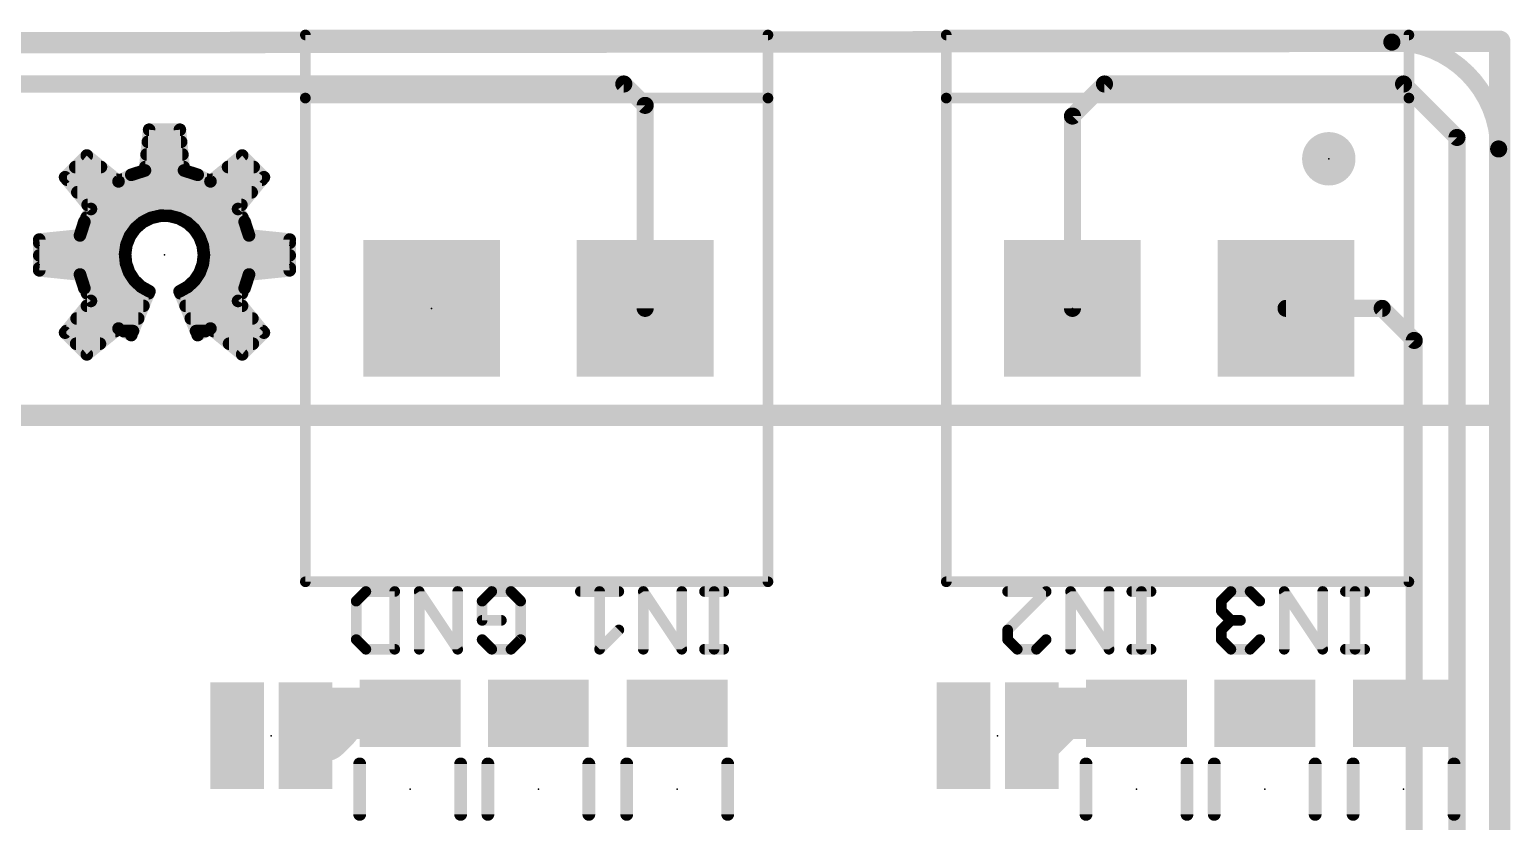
# Model space of a CAD drawing. Extents: x -9 to 98, y -32 to 31.
# Drawn here: x 8.56 to 26.16, y 20.57 to 29.98 of the extents above; entities that cross this region are included whole.
import ezdxf

# ---------------------------------------------------------------- set-up
doc = ezdxf.new("R2010")
doc.units = 0
for name, color, linetype in [('1', 12, 'CONTINUOUS'), ('16', 132, 'CONTINUOUS'), ('17', 110, 'CONTINUOUS'), ('20', 31, 'CONTINUOUS'), ('21', 41, 'CONTINUOUS'), ('22', 40, 'CONTINUOUS'), ('23', 53, 'CONTINUOUS'), ('24', 53, 'CONTINUOUS')]:
    doc.layers.add(name, color=color, linetype=linetype)

# ---------------------------------------------------------------- blocks, each defined once
blk = doc.blocks.new('RECT')
blk.add_solid([(-0.5, -0.5), (0.5, -0.5), (-0.5, 0.5), (0.5, 0.5)])
blk = doc.blocks.new('PIE')
at = {"const_width": 0.5}
blk.add_lwpolyline([(0, -0.25, 1), (0, 0.25, 1), (0, -0.25)], format="xyb", dxfattribs=at)
blk = doc.blocks.new('SQUAREP')
blk.add_solid([(-0.5, -0.5), (0.5, -0.5), (-0.5, 0.5), (0.5, 0.5)])

msp = doc.modelspace()

# ---------------------------------------------------------------- linework, layer by layer
at = {"layer": '1'}
for points, const_width in [([(3.81, 25.4), (26.035, 25.4)], 0.254), ([(26.035, 25.4), (26.035, 17.78)], 0.254), ([(12.145, 21.855), (11.8364, 21.59)], 0.6096), ([(12.065, 21.59), (12.192, 21.717)], 0.6096), ([(13.081, 21.855), (12.145, 21.855)], 0.6096), ([(20.781, 21.855), (20.4724, 21.59)], 0.6096), ([(20.574, 21.59), (20.828, 21.844)], 0.6096), ([(21.717, 21.855), (20.781, 21.855)], 0.6096), ([(11.8364, 21.59), (12.065, 21.59)], 0.6096), ([(20.4724, 21.59), (20.574, 21.59)], 0.6096)]:
    msp.add_lwpolyline(points, dxfattribs=dict(at, const_width=const_width))
for points, const_width in [([(26.0985, 25.4, 1), (25.9715, 25.4)], 0.127), ([(26.035, 25.3365, 1), (26.035, 25.4635)], 0.127), ([(12.145, 22.0074, 1), (12.145, 21.7026)], 0.3048), ([(12.2443, 21.7394, 1), (12.0457, 21.9706)], 0.3048), ([(12.2998, 21.6092, 1), (12.0842, 21.8248)], 0.3048), ([(13.081, 21.7026, 1), (13.081, 22.0074)], 0.3048), ([(20.781, 22.0074, 1), (20.781, 21.7026)], 0.3048), ([(20.8803, 21.7394, 1), (20.6817, 21.9706)], 0.3048), ([(20.9358, 21.7362, 1), (20.7202, 21.9518)], 0.3048), ([(21.717, 21.7026, 1), (21.717, 22.0074)], 0.3048), ([(11.8364, 21.7424, 1), (11.8364, 21.4376)], 0.3048), ([(11.7371, 21.7056, 1), (11.9357, 21.4744)], 0.3048), ([(11.9572, 21.6978, 1), (12.1728, 21.4822)], 0.3048), ([(12.065, 21.4376, 1), (12.065, 21.7424)], 0.3048), ([(20.4724, 21.7424, 1), (20.4724, 21.4376)], 0.3048), ([(20.3731, 21.7056, 1), (20.5717, 21.4744)], 0.3048), ([(20.4662, 21.6978, 1), (20.6818, 21.4822)], 0.3048), ([(20.574, 21.4376, 1), (20.574, 21.7424)], 0.3048)]:
    msp.add_lwpolyline(points, format="xyb", dxfattribs=dict(at, const_width=const_width))
at = {"layer": '16'}
for points, const_width in [([(0.0254, 29.8196), (26.035, 29.845)], 0.254), ([(26.035, 29.845), (26.035, 0)], 0.254), ([(1.016, 29.337), (15.621, 29.337)], 0.2032), ([(15.621, 29.337), (15.875, 29.083)], 0.2032), ([(21.336, 29.337), (20.955, 28.956)], 0.2032), ([(24.892, 29.337), (21.336, 29.337)], 0.2032), ([(25.527, 28.702), (24.892, 29.337)], 0.2032), ([(15.875, 29.083), (15.875, 26.67)], 0.2032), ([(20.955, 28.956), (20.955, 26.67)], 0.2032), ([(25.527, 1.27), (25.527, 28.702)], 0.2032), ([(24.638, 26.67), (23.495, 26.67)], 0.2032), ([(25.019, 26.289), (24.638, 26.67)], 0.2032), ([(25.019, 14.478), (25.019, 26.289)], 0.2032)]:
    msp.add_lwpolyline(points, dxfattribs=dict(at, const_width=const_width))
for points, const_width in [([(26.0985, 29.845, 1), (25.9715, 29.845)], 0.127), ([(26.0351, 29.7815, 1), (26.0349, 29.9085)], 0.127), ([(15.6569, 29.3729, 1), (15.5851, 29.3011)], 0.1016), ([(15.621, 29.2862, 1), (15.621, 29.3878)], 0.1016), ([(21.336, 29.3878, 1), (21.336, 29.2862)], 0.1016), ([(21.3719, 29.3011, 1), (21.3001, 29.3729)], 0.1016), ([(24.9279, 29.3729, 1), (24.8561, 29.3011)], 0.1016), ([(24.892, 29.2862, 1), (24.892, 29.3878)], 0.1016), ([(15.9258, 29.083, 1), (15.8242, 29.083)], 0.1016), ([(15.8391, 29.0471, 1), (15.9109, 29.1189)], 0.1016), ([(21.0058, 28.956, 1), (20.9042, 28.956)], 0.1016), ([(20.9191, 28.9919, 1), (20.9909, 28.9201)], 0.1016), ([(25.5778, 28.702, 1), (25.4762, 28.702)], 0.1016), ([(25.4911, 28.6661, 1), (25.5629, 28.7379)], 0.1016), ([(23.495, 26.7208, 1), (23.495, 26.6192)], 0.1016), ([(24.6739, 26.7059, 1), (24.6021, 26.6341)], 0.1016), ([(24.638, 26.6192, 1), (24.638, 26.7208)], 0.1016), ([(15.8242, 26.67, 1), (15.9258, 26.67)], 0.1016), ([(20.9042, 26.67, 1), (21.0058, 26.67)], 0.1016), ([(25.0698, 26.289, 1), (24.9682, 26.289)], 0.1016), ([(24.9831, 26.2531, 1), (25.0549, 26.3249)], 0.1016)]:
    msp.add_lwpolyline(points, format="xyb", dxfattribs=dict(at, const_width=const_width))
at = {"layer": '20', "const_width": 0.2032}
for points in [[(24.7525, 29.835), (-3.81, 29.835)], [(26.035, 5.08), (26.0225, 28.565)]]:
    msp.add_lwpolyline(points, dxfattribs=at)
at = {"layer": '20'}
for points, const_width in [([(26.0225, 28.565, 0.4142), (24.7525, 29.835)], 0.2032), ([(24.7525, 29.8858, 1), (24.7525, 29.7842)], 0.1016), ([(24.7525, 29.7842, 1), (24.7525, 29.8858)], 0.1016), ([(26.0733, 28.565, 1), (25.9717, 28.565)], 0.1016), ([(25.9717, 28.565, 1), (26.0733, 28.565)], 0.1016)]:
    msp.add_lwpolyline(points, format="xyb", dxfattribs=dict(at, const_width=const_width))
at = {"layer": '21'}
for points, const_width in [([(11.835, 29.92), (17.335, 29.92)], 0.127), ([(11.835, 29.17), (11.835, 29.92)], 0.127), ([(17.335, 29.92), (17.335, 29.17)], 0.127), ([(19.455, 29.92), (24.955, 29.92)], 0.127), ([(19.455, 29.17), (19.455, 29.92)], 0.127), ([(24.955, 29.92), (24.955, 29.17)], 0.127), ([(11.835, 23.42), (11.835, 29.17)], 0.127), ([(11.835, 29.17), (17.335, 29.17)], 0.127), ([(17.335, 29.17), (17.335, 23.42)], 0.127), ([(19.455, 23.42), (19.455, 29.17)], 0.127), ([(19.455, 29.17), (24.955, 29.17)], 0.127), ([(24.955, 29.17), (24.955, 23.42)], 0.127), ([(17.335, 23.42), (11.835, 23.42)], 0.127), ([(24.955, 23.42), (19.455, 23.42)], 0.127), ([(12.5541, 23.3045), (12.4397, 23.1901)], 0.127), ([(12.4397, 23.1901), (12.4397, 22.7325)], 0.127), ([(12.8973, 23.3045), (12.5541, 23.3045)], 0.127), ([(12.8973, 22.6181), (12.8973, 23.3045)], 0.127), ([(13.6457, 22.6181), (13.1881, 23.3045)], 0.127), ([(13.1881, 23.3045), (13.1881, 22.6181)], 0.127), ([(13.6457, 23.3045), (13.6457, 22.6181)], 0.127), ([(14.0509, 23.3045), (13.9365, 23.1901)], 0.127), ([(13.9365, 23.1901), (13.9365, 22.9613)], 0.127), ([(14.2797, 23.3045), (14.0509, 23.3045)], 0.127), ([(14.3941, 23.1901), (14.2797, 23.3045)], 0.127), ([(14.3941, 22.7325), (14.3941, 23.1901)], 0.127), ([(15.562, 23.3045), (15.1044, 23.3045)], 0.127), ([(15.3332, 22.6181), (15.3332, 23.3045)], 0.127), ([(16.3104, 22.6181), (15.8529, 23.3045)], 0.127), ([(15.8529, 23.3045), (15.8529, 22.6181)], 0.127), ([(16.3104, 23.3045), (16.3104, 22.6181)], 0.127), ([(16.8094, 23.3045), (16.5806, 23.3045)], 0.127), ([(16.695, 23.3045), (16.695, 22.6181)], 0.127), ([(20.1844, 23.3045), (20.642, 23.3045)], 0.127), ([(20.642, 23.3045), (20.1844, 22.8469)], 0.127), ([(21.3904, 22.6181), (20.9329, 23.3045)], 0.127), ([(20.9329, 23.3045), (20.9329, 22.6181)], 0.127), ([(21.3904, 23.3045), (21.3904, 22.6181)], 0.127), ([(21.8894, 23.3045), (21.6606, 23.3045)], 0.127), ([(21.775, 23.3045), (21.775, 22.6181)], 0.127), ([(22.7244, 23.1901), (22.8388, 23.3045)], 0.127), ([(22.7244, 23.0757), (22.7244, 23.1901)], 0.127), ([(22.8388, 23.3045), (23.0676, 23.3045)], 0.127), ([(23.0676, 23.3045), (23.182, 23.1901)], 0.127), ([(23.9304, 22.6181), (23.4729, 23.3045)], 0.127), ([(23.4729, 23.3045), (23.4729, 22.6181)], 0.127), ([(23.9304, 23.3045), (23.9304, 22.6181)], 0.127), ([(24.4294, 23.3045), (24.2006, 23.3045)], 0.127), ([(24.315, 23.3045), (24.315, 22.6181)], 0.127), ([(22.8388, 22.9613), (22.7244, 23.0757)], 0.127), ([(13.9365, 22.9613), (14.1653, 22.9613)], 0.127), ([(15.562, 22.8469), (15.3332, 22.6181)], 0.127), ([(20.1844, 22.8469), (20.1844, 22.7325)], 0.127), ([(22.7244, 22.8469), (22.8388, 22.9613)], 0.127), ([(22.7244, 22.7325), (22.7244, 22.8469)], 0.127), ([(22.8388, 22.9613), (22.9532, 22.9613)], 0.127), ([(12.4397, 22.7325), (12.5541, 22.6181)], 0.127), ([(13.9365, 22.7325), (14.0509, 22.6181)], 0.127), ([(14.2797, 22.6181), (14.3941, 22.7325)], 0.127), ([(20.1844, 22.7325), (20.2988, 22.6181)], 0.127), ([(20.5276, 22.6181), (20.642, 22.7325)], 0.127), ([(22.8388, 22.6181), (22.7244, 22.7325)], 0.127), ([(23.182, 22.7325), (23.0676, 22.6181)], 0.127), ([(12.5541, 22.6181), (12.8973, 22.6181)], 0.127), ([(14.0509, 22.6181), (14.2797, 22.6181)], 0.127), ([(16.8094, 22.6181), (16.5806, 22.6181)], 0.127), ([(20.2988, 22.6181), (20.5276, 22.6181)], 0.127), ([(21.8894, 22.6181), (21.6606, 22.6181)], 0.127), ([(23.0676, 22.6181), (22.8388, 22.6181)], 0.127), ([(24.4294, 22.6181), (24.2006, 22.6181)], 0.127), ([(12.481, 20.655), (12.481, 21.255)], 0.1524), ([(13.681, 20.655), (13.681, 21.255)], 0.1524), ([(14.005, 21.255), (14.005, 20.655)], 0.1524), ([(15.205, 21.255), (15.205, 20.655)], 0.1524), ([(15.656, 21.255), (15.656, 20.655)], 0.1524), ([(16.856, 21.255), (16.856, 20.655)], 0.1524), ([(21.117, 20.655), (21.117, 21.255)], 0.1524), ([(22.317, 20.655), (22.317, 21.255)], 0.1524), ([(22.641, 21.255), (22.641, 20.655)], 0.1524), ([(23.841, 21.255), (23.841, 20.655)], 0.1524), ([(24.292, 21.255), (24.292, 20.655)], 0.1524), ([(25.492, 21.255), (25.492, 20.655)], 0.1524)]:
    msp.add_lwpolyline(points, dxfattribs=dict(at, const_width=const_width))
for points, const_width in [([(11.835, 29.9518, 1), (11.835, 29.8883)], 0.0635), ([(11.8668, 29.92, 1), (11.8033, 29.92)], 0.0635), ([(17.3667, 29.92, 1), (17.3033, 29.92)], 0.0635), ([(17.335, 29.8883, 1), (17.335, 29.9518)], 0.0635), ([(19.455, 29.9518, 1), (19.455, 29.8883)], 0.0635), ([(19.4868, 29.92, 1), (19.4233, 29.92)], 0.0635), ([(24.9868, 29.92, 1), (24.9233, 29.92)], 0.0635), ([(24.955, 29.8883, 1), (24.955, 29.9518)], 0.0635), ([(11.8668, 29.17, 1), (11.8033, 29.17)], 0.0635), ([(11.835, 29.2018, 1), (11.835, 29.1383)], 0.0635), ([(17.3667, 29.17, 1), (17.3033, 29.17)], 0.0635), ([(17.335, 29.1383, 1), (17.335, 29.2018)], 0.0635), ([(19.455, 29.2018, 1), (19.455, 29.1383)], 0.0635), ([(19.4868, 29.17, 1), (19.4233, 29.17)], 0.0635), ([(24.9868, 29.17, 1), (24.9233, 29.17)], 0.0635), ([(24.955, 29.1383, 1), (24.955, 29.2018)], 0.0635), ([(11.8033, 29.17, 1), (11.8668, 29.17)], 0.0635), ([(17.3033, 29.17, 1), (17.3667, 29.17)], 0.0635), ([(19.4233, 29.17, 1), (19.4868, 29.17)], 0.0635), ([(24.9233, 29.17, 1), (24.9868, 29.17)], 0.0635), ([(11.835, 23.4518, 1), (11.835, 23.3883)], 0.0635), ([(11.8033, 23.42, 1), (11.8668, 23.42)], 0.0635), ([(17.3033, 23.42, 1), (17.3667, 23.42)], 0.0635), ([(17.335, 23.3883, 1), (17.335, 23.4518)], 0.0635), ([(19.455, 23.4518, 1), (19.455, 23.3883)], 0.0635), ([(19.4233, 23.42, 1), (19.4868, 23.42)], 0.0635), ([(24.9233, 23.42, 1), (24.9868, 23.42)], 0.0635), ([(24.955, 23.3883, 1), (24.955, 23.4518)], 0.0635), ([(12.4715, 23.1901, 1), (12.4079, 23.1901)], 0.0635), ([(12.4172, 23.2126, 1), (12.4622, 23.1677)], 0.0635), ([(12.5541, 23.3362, 1), (12.5541, 23.2728)], 0.0635), ([(12.5766, 23.282, 1), (12.5316, 23.327)], 0.0635), ([(12.929, 23.3045, 1), (12.8655, 23.3045)], 0.0635), ([(12.8973, 23.2728, 1), (12.8973, 23.3362)], 0.0635), ([(13.2145, 23.3221, 1), (13.1617, 23.2869)], 0.0635), ([(13.2199, 23.3045, 1), (13.1564, 23.3045)], 0.0635), ([(13.6775, 23.3045, 1), (13.614, 23.3045)], 0.0635), ([(13.9683, 23.1901, 1), (13.9048, 23.1901)], 0.0635), ([(13.9141, 23.2126, 1), (13.959, 23.1677)], 0.0635), ([(14.0509, 23.3362, 1), (14.0509, 23.2728)], 0.0635), ([(14.0734, 23.282, 1), (14.0285, 23.327)], 0.0635), ([(14.3022, 23.327, 1), (14.2573, 23.282)], 0.0635), ([(14.2797, 23.2728, 1), (14.2797, 23.3362)], 0.0635), ([(14.4259, 23.1901, 1), (14.3624, 23.1901)], 0.0635), ([(14.3717, 23.1677, 1), (14.4166, 23.2126)], 0.0635), ([(15.1044, 23.3362, 1), (15.1044, 23.2728)], 0.0635), ([(15.365, 23.3045, 1), (15.3015, 23.3045)], 0.0635), ([(15.562, 23.2728, 1), (15.562, 23.3362)], 0.0635), ([(15.8793, 23.3221, 1), (15.8264, 23.2869)], 0.0635), ([(15.8846, 23.3045, 1), (15.8211, 23.3045)], 0.0635), ([(16.3422, 23.3045, 1), (16.2787, 23.3045)], 0.0635), ([(16.5806, 23.3362, 1), (16.5806, 23.2728)], 0.0635), ([(16.7267, 23.3045, 1), (16.6632, 23.3045)], 0.0635), ([(16.8094, 23.2728, 1), (16.8094, 23.3362)], 0.0635), ([(20.1844, 23.3362, 1), (20.1844, 23.2728)], 0.0635), ([(20.6645, 23.282, 1), (20.6196, 23.327)], 0.0635), ([(20.642, 23.2728, 1), (20.642, 23.3362)], 0.0635), ([(20.9593, 23.3221, 1), (20.9064, 23.2869)], 0.0635), ([(20.9646, 23.3045, 1), (20.9011, 23.3045)], 0.0635), ([(21.4222, 23.3045, 1), (21.3587, 23.3045)], 0.0635), ([(21.6606, 23.3362, 1), (21.6606, 23.2728)], 0.0635), ([(21.8067, 23.3045, 1), (21.7432, 23.3045)], 0.0635), ([(21.8894, 23.2728, 1), (21.8894, 23.3362)], 0.0635), ([(22.7562, 23.1901, 1), (22.6927, 23.1901)], 0.0635), ([(22.702, 23.2126, 1), (22.7469, 23.1677)], 0.0635), ([(22.8388, 23.3362, 1), (22.8388, 23.2728)], 0.0635), ([(22.8613, 23.282, 1), (22.8164, 23.327)], 0.0635), ([(23.0901, 23.327, 1), (23.0452, 23.282)], 0.0635), ([(23.0676, 23.2728, 1), (23.0676, 23.3362)], 0.0635), ([(23.1596, 23.1677, 1), (23.2045, 23.2126)], 0.0635), ([(23.4993, 23.3221, 1), (23.4464, 23.2869)], 0.0635), ([(23.5046, 23.3045, 1), (23.4411, 23.3045)], 0.0635), ([(23.9622, 23.3045, 1), (23.8987, 23.3045)], 0.0635), ([(24.2006, 23.3362, 1), (24.2006, 23.2728)], 0.0635), ([(24.3467, 23.3045, 1), (24.2832, 23.3045)], 0.0635), ([(24.4294, 23.2728, 1), (24.4294, 23.3362)], 0.0635), ([(22.6927, 23.0757, 1), (22.7562, 23.0757)], 0.0635), ([(22.7469, 23.0982, 1), (22.702, 23.0533)], 0.0635), ([(13.9365, 22.9931, 1), (13.9365, 22.9296)], 0.0635), ([(13.9048, 22.9613, 1), (13.9683, 22.9613)], 0.0635), ([(14.1653, 22.9296, 1), (14.1653, 22.9931)], 0.0635), ([(15.5845, 22.8245, 1), (15.5396, 22.8694)], 0.0635), ([(20.2162, 22.8469, 1), (20.1527, 22.8469)], 0.0635), ([(20.162, 22.8694, 1), (20.2069, 22.8245)], 0.0635), ([(22.7562, 22.8469, 1), (22.6927, 22.8469)], 0.0635), ([(22.702, 22.8694, 1), (22.7469, 22.8245)], 0.0635), ([(22.8388, 22.9931, 1), (22.8388, 22.9296)], 0.0635), ([(22.8613, 22.9389, 1), (22.8164, 22.9838)], 0.0635), ([(22.8164, 22.9389, 1), (22.8613, 22.9838)], 0.0635), ([(22.9532, 22.9296, 1), (22.9532, 22.9931)], 0.0635), ([(12.4079, 22.7325, 1), (12.4715, 22.7325)], 0.0635), ([(12.4622, 22.755, 1), (12.4172, 22.7101)], 0.0635), ([(13.959, 22.755, 1), (13.9141, 22.7101)], 0.0635), ([(14.3624, 22.7325, 1), (14.4259, 22.7325)], 0.0635), ([(14.4166, 22.7101, 1), (14.3717, 22.755)], 0.0635), ([(20.1527, 22.7325, 1), (20.2162, 22.7325)], 0.0635), ([(20.2069, 22.755, 1), (20.162, 22.7101)], 0.0635), ([(20.6645, 22.7101, 1), (20.6196, 22.755)], 0.0635), ([(22.6927, 22.7325, 1), (22.7562, 22.7325)], 0.0635), ([(22.7469, 22.755, 1), (22.702, 22.7101)], 0.0635), ([(23.2045, 22.7101, 1), (23.1596, 22.755)], 0.0635), ([(12.5541, 22.6499, 1), (12.5541, 22.5864)], 0.0635), ([(12.5316, 22.5957, 1), (12.5766, 22.6406)], 0.0635), ([(12.8655, 22.6181, 1), (12.929, 22.6181)], 0.0635), ([(12.8973, 22.5864, 1), (12.8973, 22.6499)], 0.0635), ([(13.1564, 22.6181, 1), (13.2199, 22.6181)], 0.0635), ([(13.614, 22.6181, 1), (13.6775, 22.6181)], 0.0635), ([(13.6193, 22.6005, 1), (13.6721, 22.6357)], 0.0635), ([(14.0509, 22.6499, 1), (14.0509, 22.5864)], 0.0635), ([(14.0285, 22.5957, 1), (14.0734, 22.6406)], 0.0635), ([(14.2573, 22.6406, 1), (14.3022, 22.5957)], 0.0635), ([(14.2797, 22.5864, 1), (14.2797, 22.6499)], 0.0635), ([(15.3108, 22.6406, 1), (15.3557, 22.5957)], 0.0635), ([(15.3015, 22.6181, 1), (15.365, 22.6181)], 0.0635), ([(15.8211, 22.6181, 1), (15.8846, 22.6181)], 0.0635), ([(16.2787, 22.6181, 1), (16.3422, 22.6181)], 0.0635), ([(16.284, 22.6005, 1), (16.3369, 22.6357)], 0.0635), ([(16.5806, 22.6499, 1), (16.5806, 22.5864)], 0.0635), ([(16.6632, 22.6181, 1), (16.7267, 22.6181)], 0.0635), ([(16.8094, 22.5864, 1), (16.8094, 22.6499)], 0.0635), ([(20.2988, 22.6499, 1), (20.2988, 22.5864)], 0.0635), ([(20.2764, 22.5957, 1), (20.3213, 22.6406)], 0.0635), ([(20.5052, 22.6406, 1), (20.5501, 22.5957)], 0.0635), ([(20.5276, 22.5864, 1), (20.5276, 22.6499)], 0.0635), ([(20.9011, 22.6181, 1), (20.9646, 22.6181)], 0.0635), ([(21.3587, 22.6181, 1), (21.4222, 22.6181)], 0.0635), ([(21.364, 22.6005, 1), (21.4169, 22.6357)], 0.0635), ([(21.6606, 22.6499, 1), (21.6606, 22.5864)], 0.0635), ([(21.7432, 22.6181, 1), (21.8067, 22.6181)], 0.0635), ([(21.8894, 22.5864, 1), (21.8894, 22.6499)], 0.0635), ([(22.8388, 22.6499, 1), (22.8388, 22.5864)], 0.0635), ([(22.8164, 22.5957, 1), (22.8613, 22.6406)], 0.0635), ([(23.0452, 22.6406, 1), (23.0901, 22.5957)], 0.0635), ([(23.0676, 22.5864, 1), (23.0676, 22.6499)], 0.0635), ([(23.4411, 22.6181, 1), (23.5046, 22.6181)], 0.0635), ([(23.8987, 22.6181, 1), (23.9622, 22.6181)], 0.0635), ([(23.904, 22.6005, 1), (23.9569, 22.6357)], 0.0635), ([(24.2006, 22.6499, 1), (24.2006, 22.5864)], 0.0635), ([(24.2832, 22.6181, 1), (24.3467, 22.6181)], 0.0635), ([(24.4294, 22.5864, 1), (24.4294, 22.6499)], 0.0635), ([(12.5191, 21.255, 1), (12.4429, 21.255)], 0.0762), ([(13.7191, 21.255, 1), (13.6429, 21.255)], 0.0762), ([(14.0431, 21.255, 1), (13.9669, 21.255)], 0.0762), ([(15.2431, 21.255, 1), (15.1669, 21.255)], 0.0762), ([(15.6941, 21.255, 1), (15.6179, 21.255)], 0.0762), ([(16.8941, 21.255, 1), (16.8179, 21.255)], 0.0762), ([(21.1551, 21.255, 1), (21.0789, 21.255)], 0.0762), ([(22.3551, 21.255, 1), (22.2789, 21.255)], 0.0762), ([(22.6791, 21.255, 1), (22.6029, 21.255)], 0.0762), ([(23.8791, 21.255, 1), (23.8029, 21.255)], 0.0762), ([(24.3301, 21.255, 1), (24.2539, 21.255)], 0.0762), ([(25.5301, 21.255, 1), (25.4539, 21.255)], 0.0762), ([(12.4429, 20.655, 1), (12.5191, 20.655)], 0.0762), ([(13.6429, 20.655, 1), (13.7191, 20.655)], 0.0762), ([(13.9669, 20.655, 1), (14.0431, 20.655)], 0.0762), ([(15.1669, 20.655, 1), (15.2431, 20.655)], 0.0762), ([(15.6179, 20.655, 1), (15.6941, 20.655)], 0.0762), ([(16.8179, 20.655, 1), (16.8941, 20.655)], 0.0762), ([(21.0789, 20.655, 1), (21.1551, 20.655)], 0.0762), ([(22.2789, 20.655, 1), (22.3551, 20.655)], 0.0762), ([(22.6029, 20.655, 1), (22.6791, 20.655)], 0.0762), ([(23.8029, 20.655, 1), (23.8791, 20.655)], 0.0762), ([(24.2539, 20.655, 1), (24.3301, 20.655)], 0.0762), ([(25.4539, 20.655, 1), (25.5301, 20.655)], 0.0762)]:
    msp.add_lwpolyline(points, format="xyb", dxfattribs=dict(at, const_width=const_width))
at = {"layer": '22', "const_width": 0.15}
for points in [[(9.928, 28.3099), (9.9772, 28.7938)], [(9.9626, 28.65), (10.3574, 28.65)], [(9.9772, 28.7938), (10.3428, 28.7938)], [(10.3428, 28.7938), (10.392, 28.3099)], [(8.978, 28.2285), (9.2365, 28.487)], [(9.2365, 28.487), (9.6135, 28.1796)], [(9.9473, 28.5), (10.3727, 28.5)], [(10.7065, 28.1796), (11.0835, 28.487)], [(11.0835, 28.487), (11.342, 28.2285)], [(9.0995, 28.35), (9.4045, 28.35)], [(9.7653, 28.2578), (9.928, 28.3099)], [(9.9321, 28.35), (10.3879, 28.35)], [(10.392, 28.3099), (10.5547, 28.2578)], [(10.9155, 28.35), (11.2205, 28.35)], [(9.2854, 27.8515), (8.978, 28.2285)], [(9.0012, 28.2), (9.5885, 28.2)], [(9.6135, 28.1796), (9.7653, 28.2578)], [(9.6531, 28.2), (10.6669, 28.2)], [(10.5547, 28.2578), (10.7065, 28.1796)], [(10.7315, 28.2), (11.3188, 28.2)], [(11.342, 28.2285), (11.0346, 27.8515)], [(9.1235, 28.05), (11.1965, 28.05)], [(9.2072, 27.6997), (9.2854, 27.8515)], [(9.2331, 27.75), (10.0197, 27.75)], [(9.2459, 27.9), (11.0741, 27.9)], [(9.9998, 27.7454), (9.8997, 27.6946)], [(10.109, 27.7708), (9.9998, 27.7454)], [(10.2212, 27.7696), (10.109, 27.7708)], [(10.3299, 27.7418), (10.2212, 27.7696)], [(10.2978, 27.75), (11.0869, 27.75)], [(11.0346, 27.8515), (11.1128, 27.6997)], [(9.1551, 27.537), (9.2072, 27.6997)], [(9.1753, 27.6), (9.7991, 27.6)], [(9.8145, 27.6216), (9.7492, 27.5304)], [(9.8997, 27.6946), (9.8145, 27.6216)], [(10.4289, 27.6889), (10.3299, 27.7418)], [(10.5124, 27.614), (10.4289, 27.6889)], [(10.5758, 27.5214), (10.5124, 27.614)], [(10.522, 27.6), (11.1447, 27.6)], [(11.1128, 27.6997), (11.1649, 27.537)], [(8.6712, 27.4878), (9.1551, 27.537)], [(8.6712, 27.1222), (8.6712, 27.4878)], [(8.6712, 27.45), (9.7169, 27.45)], [(9.7073, 27.4263), (9.6915, 27.3152)], [(9.7492, 27.5304), (9.7073, 27.4263)], [(10.6153, 27.4164), (10.5758, 27.5214)], [(10.6027, 27.45), (11.6488, 27.45)], [(10.6288, 27.305), (10.6153, 27.4164)], [(11.1649, 27.537), (11.6488, 27.4878)], [(11.6488, 27.4878), (11.6488, 27.1222)], [(8.6712, 27.3), (9.693, 27.3)], [(9.6915, 27.3152), (9.7025, 27.2035)], [(10.6159, 27.1956), (10.6288, 27.305)], [(10.6282, 27.3), (11.6488, 27.3)], [(8.6712, 27.15), (9.7213, 27.15)], [(9.1551, 27.073), (8.6712, 27.1222)], [(9.2072, 26.9103), (9.1551, 27.073)], [(9.7025, 27.2035), (9.7397, 27.0977)], [(9.7397, 27.0977), (9.801, 27.0037)], [(10.5165, 27.0005), (10.5777, 27.0922)], [(10.5777, 27.0922), (10.6159, 27.1956)], [(10.599, 27.15), (11.6488, 27.15)], [(11.1649, 27.073), (11.1128, 26.9103)], [(11.6488, 27.1222), (11.1649, 27.073)], [(9.1785, 27), (9.8049, 27)], [(9.2854, 26.7585), (9.2072, 26.9103)], [(9.9806, 26.8719), (9.7653, 26.3522)], [(9.801, 27.0037), (9.8828, 26.927)], [(9.8828, 26.927), (9.9806, 26.8719)], [(10.3394, 26.8719), (10.4356, 26.9257)], [(10.5547, 26.3522), (10.3394, 26.8719)], [(10.4356, 26.9257), (10.5165, 27.0005)], [(10.5159, 27), (11.1415, 27)], [(11.1128, 26.9103), (11.0346, 26.7585)], [(8.978, 26.3815), (9.2854, 26.7585)], [(9.2377, 26.7), (9.9094, 26.7)], [(9.2383, 26.85), (9.9715, 26.85)], [(10.3485, 26.85), (11.0817, 26.85)], [(10.4106, 26.7), (11.0823, 26.7)], [(11.0346, 26.7585), (11.342, 26.3815)], [(9.1154, 26.55), (9.8472, 26.55)], [(10.4728, 26.55), (11.2046, 26.55)], [(9.2365, 26.123), (8.978, 26.3815)], [(8.9931, 26.4), (9.5762, 26.4)], [(9.6135, 26.4304), (9.2365, 26.123)], [(9.7653, 26.3522), (9.6135, 26.4304)], [(9.6725, 26.4), (9.7851, 26.4)], [(10.5349, 26.4), (10.6475, 26.4)], [(10.7065, 26.4304), (10.5547, 26.3522)], [(11.0835, 26.123), (10.7065, 26.4304)], [(10.7438, 26.4), (11.3269, 26.4)], [(11.342, 26.3815), (11.0835, 26.123)], [(9.1095, 26.25), (9.3923, 26.25)], [(10.9277, 26.25), (11.2105, 26.25)]]:
    msp.add_lwpolyline(points, dxfattribs=at)
at = {"layer": '22', "const_width": 0.075}
for points in [[(9.9626, 28.6875, 1), (9.9626, 28.6125)], [(9.9772, 28.8313, 1), (9.9772, 28.7563)], [(10.0145, 28.79, 1), (9.9399, 28.7976)], [(10.3801, 28.7976, 1), (10.3055, 28.79)], [(10.3428, 28.7563, 1), (10.3428, 28.8313)], [(10.3574, 28.6125, 1), (10.3574, 28.6875)], [(9.2602, 28.5161, 1), (9.2128, 28.4579)], [(9.263, 28.4605, 1), (9.21, 28.5135)], [(9.9473, 28.5375, 1), (9.9473, 28.4625)], [(10.3727, 28.4625, 1), (10.3727, 28.5375)], [(11.11, 28.5135, 1), (11.057, 28.4605)], [(11.1072, 28.4579, 1), (11.0598, 28.5161)], [(9.0995, 28.3875, 1), (9.0995, 28.3125)], [(9.4045, 28.3125, 1), (9.4045, 28.3875)], [(9.8907, 28.3137, 1), (9.9653, 28.3061)], [(9.9321, 28.3875, 1), (9.9321, 28.3125)], [(9.9394, 28.2742, 1), (9.9166, 28.3456)], [(10.4034, 28.3456, 1), (10.3806, 28.2742)], [(10.3547, 28.3061, 1), (10.4293, 28.3137)], [(10.3879, 28.3125, 1), (10.3879, 28.3875)], [(10.9155, 28.3875, 1), (10.9155, 28.3125)], [(11.2205, 28.3125, 1), (11.2205, 28.3875)], [(9.0071, 28.2522, 1), (8.9489, 28.2048)], [(8.9515, 28.255, 1), (9.0045, 28.202)], [(9.0012, 28.2375, 1), (9.0012, 28.1625)], [(9.5963, 28.2129, 1), (9.6307, 28.1463)], [(9.5885, 28.1625, 1), (9.5885, 28.2375)], [(9.5898, 28.1505, 1), (9.6372, 28.2087)], [(9.6531, 28.2375, 1), (9.6531, 28.1625)], [(9.7539, 28.2935, 1), (9.7768, 28.2221)], [(9.7825, 28.2245, 1), (9.7482, 28.2912)], [(10.5718, 28.2912, 1), (10.5375, 28.2245)], [(10.5432, 28.2221, 1), (10.5661, 28.2935)], [(10.6669, 28.1625, 1), (10.6669, 28.2375)], [(10.6828, 28.2087, 1), (10.7302, 28.1505)], [(10.6893, 28.1463, 1), (10.7237, 28.2129)], [(10.7315, 28.2375, 1), (10.7315, 28.1625)], [(11.3711, 28.2048, 1), (11.3129, 28.2522)], [(11.3155, 28.202, 1), (11.3685, 28.255)], [(11.3188, 28.1625, 1), (11.3188, 28.2375)], [(9.1235, 28.0875, 1), (9.1235, 28.0125)], [(11.1965, 28.0125, 1), (11.1965, 28.0875)], [(9.2331, 27.7875, 1), (9.2331, 27.7125)], [(9.2459, 27.9375, 1), (9.2459, 27.8625)], [(9.3187, 27.8343, 1), (9.2521, 27.8687)], [(9.2563, 27.8278, 1), (9.3145, 27.8752)], [(9.9912, 27.7819, 1), (10.0083, 27.7088)], [(10.0167, 27.7119, 1), (9.9828, 27.7788)], [(10.0197, 27.7125, 1), (10.0197, 27.7875)], [(10.1094, 27.8083, 1), (10.1086, 27.7333)], [(10.1175, 27.7343, 1), (10.1005, 27.8074)], [(10.2305, 27.8059, 1), (10.2119, 27.7333)], [(10.2208, 27.7321, 1), (10.2216, 27.8071)], [(10.2978, 27.7875, 1), (10.2978, 27.7125)], [(11.0679, 27.8687, 1), (11.0013, 27.8343)], [(11.0055, 27.8752, 1), (11.0637, 27.8278)], [(11.0741, 27.8625, 1), (11.0741, 27.9375)], [(11.0869, 27.7125, 1), (11.0869, 27.7875)], [(9.1753, 27.6375, 1), (9.1753, 27.5625)], [(9.1738, 27.7168, 1), (9.2405, 27.6825)], [(9.2429, 27.6882, 1), (9.1715, 27.7111)], [(9.7901, 27.65, 1), (9.8389, 27.5931)], [(9.845, 27.5997, 1), (9.784, 27.6434)], [(9.7991, 27.5625, 1), (9.7991, 27.6375)], [(9.8827, 27.7281, 1), (9.9166, 27.6612)], [(9.9241, 27.6662, 1), (9.8753, 27.7231)], [(10.3476, 27.7748, 1), (10.3122, 27.7087)], [(10.3206, 27.7054, 1), (10.3392, 27.7781)], [(10.4539, 27.7168, 1), (10.4039, 27.661)], [(10.4112, 27.6558, 1), (10.4466, 27.722)], [(10.5434, 27.6352, 1), (10.4815, 27.5928)], [(10.522, 27.6375, 1), (10.522, 27.5625)], [(10.4874, 27.5861, 1), (10.5375, 27.6419)], [(11.1485, 27.7111, 1), (11.0771, 27.6882)], [(11.0795, 27.6825, 1), (11.1462, 27.7168)], [(11.1447, 27.5625, 1), (11.1447, 27.6375)], [(8.7087, 27.4878, 1), (8.6337, 27.4878)], [(8.6674, 27.5251, 1), (8.675, 27.4505)], [(8.6712, 27.4875, 1), (8.6712, 27.4125)], [(9.1194, 27.5484, 1), (9.1908, 27.5256)], [(9.1589, 27.4997, 1), (9.1513, 27.5743)], [(9.6725, 27.4402, 1), (9.7421, 27.4123)], [(9.7445, 27.421, 1), (9.6702, 27.4316)], [(9.7187, 27.5522, 1), (9.7796, 27.5085)], [(9.7839, 27.5164, 1), (9.7144, 27.5444)], [(9.7169, 27.4125, 1), (9.7169, 27.4875)], [(10.6109, 27.5346, 1), (10.5407, 27.5082)], [(10.5449, 27.5002, 1), (10.6068, 27.5426)], [(10.6027, 27.4875, 1), (10.6027, 27.4125)], [(10.6526, 27.4209, 1), (10.5781, 27.4119)], [(10.5803, 27.4032, 1), (10.6504, 27.4296)], [(11.1687, 27.5743, 1), (11.1611, 27.4997)], [(11.1292, 27.5256, 1), (11.2006, 27.5484)], [(11.6863, 27.4878, 1), (11.6113, 27.4878)], [(11.645, 27.4505, 1), (11.6526, 27.5251)], [(11.6488, 27.4125, 1), (11.6488, 27.4875)], [(8.6712, 27.3375, 1), (8.6712, 27.2625)], [(9.7288, 27.3188, 1), (9.6541, 27.3115)], [(9.6543, 27.3205, 1), (9.7286, 27.3099)], [(9.693, 27.2625, 1), (9.693, 27.3375)], [(10.6282, 27.3375, 1), (10.6282, 27.2625)], [(10.666, 27.3006, 1), (10.5916, 27.3094)], [(10.5916, 27.3005, 1), (10.666, 27.3095)], [(11.6488, 27.2625, 1), (11.6488, 27.3375)], [(8.6712, 27.1875, 1), (8.6712, 27.1125)], [(8.675, 27.1595, 1), (8.6674, 27.0849)], [(8.6337, 27.1222, 1), (8.7087, 27.1222)], [(9.1908, 27.0844, 1), (9.1194, 27.0616)], [(9.1513, 27.0357, 1), (9.1589, 27.1103)], [(9.7378, 27.216, 1), (9.6671, 27.1911)], [(9.6651, 27.1998, 1), (9.7398, 27.2072)], [(9.7711, 27.1181, 1), (9.7082, 27.0772)], [(9.7043, 27.0852, 1), (9.775, 27.1101)], [(9.7213, 27.1125, 1), (9.7213, 27.1875)], [(10.5425, 27.1051, 1), (10.6129, 27.0792)], [(10.6089, 27.0713, 1), (10.5465, 27.113)], [(10.599, 27.1875, 1), (10.599, 27.1125)], [(10.5786, 27.2, 1), (10.6531, 27.1912)], [(10.651, 27.1826, 1), (10.5807, 27.2085)], [(11.1611, 27.1103, 1), (11.1687, 27.0357)], [(11.2006, 27.0616, 1), (11.1292, 27.0844)], [(11.6113, 27.1222, 1), (11.6863, 27.1222)], [(11.6526, 27.0849, 1), (11.645, 27.1595)], [(11.6488, 27.1125, 1), (11.6488, 27.1875)], [(9.1785, 27.0375, 1), (9.1785, 26.9625)], [(9.2405, 26.9275, 1), (9.1738, 26.8932)], [(9.1715, 26.8989, 1), (9.2429, 26.9218)], [(9.8266, 27.031, 1), (9.7753, 26.9763)], [(9.7695, 26.9832, 1), (9.8324, 27.0242)], [(9.8049, 26.9625, 1), (9.8049, 27.0375)], [(9.9012, 26.9596, 1), (9.8644, 26.8943)], [(9.8572, 26.8996, 1), (9.9085, 26.9543)], [(10.0152, 26.8575, 1), (9.946, 26.8863)], [(9.9622, 26.8392, 1), (9.999, 26.9046)], [(10.374, 26.8863, 1), (10.3048, 26.8575)], [(10.3211, 26.9046, 1), (10.3577, 26.8392)], [(10.4101, 26.9533, 1), (10.461, 26.8982)], [(10.4539, 26.893, 1), (10.4172, 26.9585)], [(10.5159, 27.0375, 1), (10.5159, 26.9625)], [(10.4853, 27.0214, 1), (10.5477, 26.9797)], [(10.5419, 26.973, 1), (10.491, 27.0281)], [(11.0771, 26.9218, 1), (11.1485, 26.8989)], [(11.1462, 26.8932, 1), (11.0795, 26.9275)], [(11.1415, 26.9625, 1), (11.1415, 27.0375)], [(9.2377, 26.7375, 1), (9.2377, 26.6625)], [(9.2383, 26.8875, 1), (9.2383, 26.8125)], [(9.2521, 26.7413, 1), (9.3187, 26.7757)], [(9.3145, 26.7348, 1), (9.2563, 26.7822)], [(9.9094, 26.6625, 1), (9.9094, 26.7375)], [(9.9715, 26.8125, 1), (9.9715, 26.8875)], [(10.3485, 26.8875, 1), (10.3485, 26.8125)], [(10.4106, 26.7375, 1), (10.4106, 26.6625)], [(11.0637, 26.7822, 1), (11.0055, 26.7348)], [(11.0013, 26.7757, 1), (11.0679, 26.7413)], [(11.0817, 26.8125, 1), (11.0817, 26.8875)], [(11.0823, 26.6625, 1), (11.0823, 26.7375)], [(9.1154, 26.5875, 1), (9.1154, 26.5125)], [(9.8472, 26.5125, 1), (9.8472, 26.5875)], [(10.4728, 26.5875, 1), (10.4728, 26.5125)], [(11.2046, 26.5125, 1), (11.2046, 26.5875)], [(9.0045, 26.408, 1), (8.9515, 26.355)], [(8.9489, 26.4052, 1), (9.0071, 26.3578)], [(8.9931, 26.4375, 1), (8.9931, 26.3625)], [(9.6307, 26.4637, 1), (9.5963, 26.3971)], [(9.5762, 26.3625, 1), (9.5762, 26.4375)], [(9.6372, 26.4013, 1), (9.5898, 26.4595)], [(9.6725, 26.4375, 1), (9.6725, 26.3625)], [(9.7481, 26.3189, 1), (9.7825, 26.3855)], [(9.7851, 26.3625, 1), (9.7851, 26.4375)], [(10.5349, 26.4375, 1), (10.5349, 26.3625)], [(10.5375, 26.3855, 1), (10.5719, 26.3189)], [(10.6475, 26.3625, 1), (10.6475, 26.4375)], [(10.7302, 26.4595, 1), (10.6828, 26.4013)], [(10.7237, 26.3971, 1), (10.6893, 26.4637)], [(10.7438, 26.4375, 1), (10.7438, 26.3625)], [(11.3129, 26.3578, 1), (11.3711, 26.4052)], [(11.3685, 26.355, 1), (11.3155, 26.408)], [(11.3269, 26.3625, 1), (11.3269, 26.4375)], [(9.1095, 26.2875, 1), (9.1095, 26.2125)], [(9.3923, 26.2125, 1), (9.3923, 26.2875)], [(9.7307, 26.3666, 1), (9.7999, 26.3378)], [(10.5201, 26.3378, 1), (10.5893, 26.3666)], [(10.9277, 26.2875, 1), (10.9277, 26.2125)], [(11.2105, 26.2125, 1), (11.2105, 26.2875)], [(9.2128, 26.1521, 1), (9.2602, 26.0939)], [(9.21, 26.0965, 1), (9.263, 26.1495)], [(11.057, 26.1495, 1), (11.11, 26.0965)], [(11.0598, 26.0939, 1), (11.1072, 26.1521)]]:
    msp.add_lwpolyline(points, format="xyb", dxfattribs=at)
at = {"layer": '23'}
for p in [(24.003, 28.448), (13.335, 26.67), (20.955, 26.67), (11.43, 21.59), (20.066, 21.59), (13.081, 20.955), (14.605, 20.955), (16.256, 20.955), (21.717, 20.955), (23.241, 20.955), (24.892, 20.955)]:
    msp.add_point(p, dxfattribs=at)
at = {"layer": '24'}
msp.add_point((10.16, 27.305), dxfattribs=at)

# ---------------------------------------------------------------- block references
at = {"layer": '1', "xscale": 0.635}
for name, p, yscale in [('PIE', (24.003, 28.448), 0.635), ('RECT', (11.0236, 21.59), 1.27), ('RECT', (11.8364, 21.59), 1.27), ('RECT', (19.6596, 21.59), 1.27), ('RECT', (20.4724, 21.59), 1.27)]:
    msp.add_blockref(name, p, dxfattribs=dict(at, yscale=yscale))
at = {"layer": '1', "xscale": 0.8, "yscale": 1.2}
for p, rotation in [((13.081, 21.855), 90), ((14.605, 21.855), 270), ((16.256, 21.855), 270), ((21.717, 21.855), 90), ((23.241, 21.855), 270), ((24.892, 21.855), 270)]:
    msp.add_blockref('RECT', p, dxfattribs=dict(at, rotation=rotation))
at = {"layer": '17', "xscale": 1.6256, "yscale": 1.6256}
for p in [(13.335, 26.67), (13.335, 26.67), (15.875, 26.67), (15.875, 26.67), (20.955, 26.67), (20.955, 26.67), (23.495, 26.67), (23.495, 26.67)]:
    msp.add_blockref('SQUAREP', p, dxfattribs=at)

doc.saveas('drawing.dxf')
